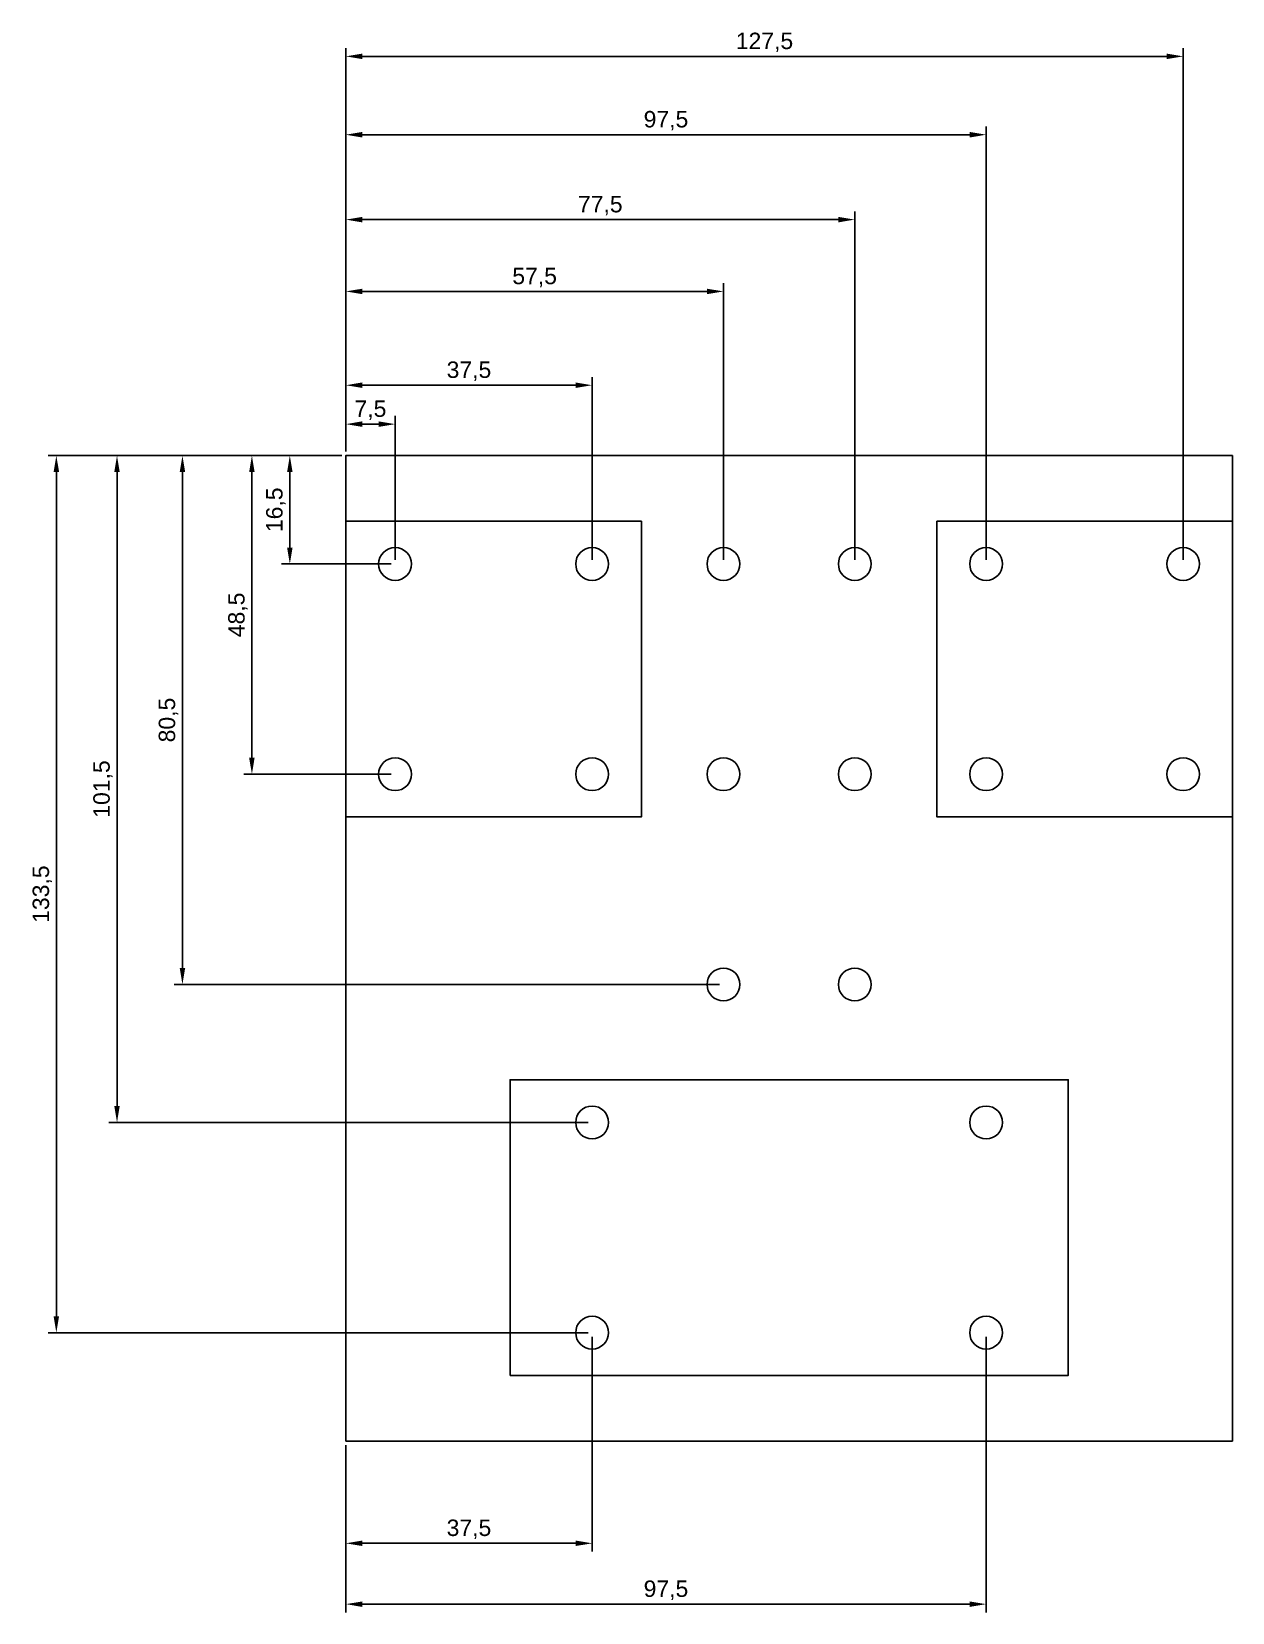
# Model space of a CAD drawing. Header units: millimetres. Extents: x -35 to 148, y -20 to 221.
import ezdxf

# ---------------------------------------------------------------- set-up
doc = ezdxf.new("R2010")
doc.units = ezdxf.units.MM
doc.layers.add('Размеры', color=82, linetype='Continuous')
doc.styles.get("Standard").update_dxf_attribs({"font": 'arial.ttf'})
doc.dimstyles.new('ISO-25', dxfattribs={"dimtxt": 2.5, "dimasz": 2.5, "dimexe": 1.25, "dimexo": 0.625, "dimtad": 1, "dimtxsty": 'Standard', "dimcen": 2.5, "dimadec": 0, "dimazin": 0, "dimtfac": 1, "dimtmove": 0, "dimatfit": 3, "dimfxl": 1, "dimarcsym": 0})

# ---------------------------------------------------------------- blocks, each defined once
blk = doc.blocks.new('*D3')
at = {"layer": 'Defpoints', "color": 0, "transparency": 16777216}
for p in [(12.5, 156.5), (3.97, 140), (20, 140)]:
    blk.add_point(p, dxfattribs=at)
at = {"layer": 'Размеры', "color": 0, "lineweight": -2, "transparency": 16777216}
for p, q in [((11.87, 156.5), (2.72, 156.5)), ((3.97, 154), (3.97, 142.5)), ((19.38, 140), (2.72, 140))]:
    blk.add_line(p, q, dxfattribs=at)
at = {"layer": 'Размеры', "color": 0, "transparency": 16777216}
for points in [[(3.56, 154), (4.39, 154), (3.97, 156.5)], [(3.56, 142.5), (4.39, 142.5), (3.97, 140)]]:
    blk.add_solid(points, dxfattribs=at)
at = {"layer": 'Размеры', "color": 0, "transparency": 16777216, "insert": (1.85, 148.25), "char_height": 2.5, "attachment_point": 5, "rotation": 90}
blk.add_mtext('16,5', dxfattribs=at)
blk = doc.blocks.new('*D4')
at = {"layer": 'Defpoints', "color": 0, "transparency": 16777216}
for p in [(12.5, 156.5), (-1.8, 108), (20, 108)]:
    blk.add_point(p, dxfattribs=at)
at = {"layer": 'Размеры', "color": 0, "lineweight": -2, "transparency": 16777216}
for p, q in [((11.87, 156.5), (-3.05, 156.5)), ((-1.8, 154), (-1.8, 110.5)), ((19.38, 108), (-3.05, 108))]:
    blk.add_line(p, q, dxfattribs=at)
at = {"layer": 'Размеры', "color": 0, "transparency": 16777216}
for points in [[(-2.22, 154), (-1.39, 154), (-1.8, 156.5)], [(-2.22, 110.5), (-1.39, 110.5), (-1.8, 108)]]:
    blk.add_solid(points, dxfattribs=at)
at = {"layer": 'Размеры', "color": 0, "transparency": 16777216, "insert": (-3.93, 132.25), "char_height": 2.5, "attachment_point": 5, "rotation": 90}
blk.add_mtext('48,5', dxfattribs=at)
blk = doc.blocks.new('*D5')
at = {"layer": 'Defpoints', "color": 0, "transparency": 16777216}
for p in [(12.5, 156.5), (-12.38, 76), (70, 76)]:
    blk.add_point(p, dxfattribs=at)
at = {"layer": 'Размеры', "color": 0, "lineweight": -2, "transparency": 16777216}
for p, q in [((11.87, 156.5), (-13.63, 156.5)), ((-12.38, 154), (-12.38, 78.5)), ((69.38, 76), (-13.63, 76))]:
    blk.add_line(p, q, dxfattribs=at)
at = {"layer": 'Размеры', "color": 0, "transparency": 16777216}
for points in [[(-12.79, 154), (-11.96, 154), (-12.38, 156.5)], [(-12.79, 78.5), (-11.96, 78.5), (-12.38, 76)]]:
    blk.add_solid(points, dxfattribs=at)
at = {"layer": 'Размеры', "color": 0, "transparency": 16777216, "insert": (-14.51, 116.25), "char_height": 2.5, "attachment_point": 5, "rotation": 90}
blk.add_mtext('80,5', dxfattribs=at)
blk = doc.blocks.new('*D6')
at = {"layer": 'Defpoints', "color": 0, "transparency": 16777216}
for p in [(12.5, 156.5), (-22.34, 55), (50, 55)]:
    blk.add_point(p, dxfattribs=at)
at = {"layer": 'Размеры', "color": 0, "lineweight": -2, "transparency": 16777216}
for p, q in [((11.87, 156.5), (-23.59, 156.5)), ((-22.34, 154), (-22.34, 57.5)), ((49.38, 55), (-23.59, 55))]:
    blk.add_line(p, q, dxfattribs=at)
at = {"layer": 'Размеры', "color": 0, "transparency": 16777216}
for points in [[(-22.76, 154), (-21.93, 154), (-22.34, 156.5)], [(-22.76, 57.5), (-21.93, 57.5), (-22.34, 55)]]:
    blk.add_solid(points, dxfattribs=at)
at = {"layer": 'Размеры', "color": 0, "transparency": 16777216, "insert": (-24.47, 105.75), "char_height": 2.5, "attachment_point": 5, "rotation": 90}
blk.add_mtext('101,5', dxfattribs=at)
blk = doc.blocks.new('*D7')
at = {"layer": 'Defpoints', "color": 0, "transparency": 16777216}
for p in [(12.5, 156.5), (-31.58, 23), (50, 23)]:
    blk.add_point(p, dxfattribs=at)
at = {"layer": 'Размеры', "color": 0, "lineweight": -2, "transparency": 16777216}
for p, q in [((11.87, 156.5), (-32.83, 156.5)), ((-31.58, 154), (-31.58, 25.5)), ((49.38, 23), (-32.83, 23))]:
    blk.add_line(p, q, dxfattribs=at)
at = {"layer": 'Размеры', "color": 0, "transparency": 16777216}
for points in [[(-32, 154), (-31.16, 154), (-31.58, 156.5)], [(-32, 25.5), (-31.16, 25.5), (-31.58, 23)]]:
    blk.add_solid(points, dxfattribs=at)
at = {"layer": 'Размеры', "color": 0, "transparency": 16777216, "insert": (-33.71, 89.75), "char_height": 2.5, "attachment_point": 5, "rotation": 90}
blk.add_mtext('133,5', dxfattribs=at)
blk = doc.blocks.new('*D9')
at = {"layer": 'Defpoints', "color": 0, "transparency": 16777216}
for p in [(50, 23), (12.5, 6.5), (50, -9.06)]:
    blk.add_point(p, dxfattribs=at)
at = {"layer": 'Размеры', "color": 0, "lineweight": -2, "transparency": 16777216}
for p, q in [((50, 22.38), (50, -10.31)), ((12.5, 5.88), (12.5, -10.31)), ((15, -9.06), (47.5, -9.06))]:
    blk.add_line(p, q, dxfattribs=at)
at = {"layer": 'Размеры', "color": 0, "transparency": 16777216}
for points in [[(15, -8.64), (15, -9.47), (12.5, -9.06)], [(47.5, -8.64), (47.5, -9.47), (50, -9.06)]]:
    blk.add_solid(points, dxfattribs=at)
at = {"layer": 'Размеры', "color": 0, "transparency": 16777216, "insert": (31.25, -6.93), "char_height": 2.5, "attachment_point": 5}
blk.add_mtext('37,5', dxfattribs=at)
blk = doc.blocks.new('*D10')
at = {"layer": 'Defpoints', "color": 0, "transparency": 16777216}
for p in [(110, 23), (12.5, 6.5), (110, -18.32)]:
    blk.add_point(p, dxfattribs=at)
at = {"layer": 'Размеры', "color": 0, "lineweight": -2, "transparency": 16777216}
for p, q in [((110, 22.38), (110, -19.57)), ((12.5, 5.88), (12.5, -19.57)), ((15, -18.32), (107.5, -18.32))]:
    blk.add_line(p, q, dxfattribs=at)
at = {"layer": 'Размеры', "color": 0, "transparency": 16777216}
for points in [[(15, -17.91), (15, -18.74), (12.5, -18.32)], [(107.5, -17.91), (107.5, -18.74), (110, -18.32)]]:
    blk.add_solid(points, dxfattribs=at)
at = {"layer": 'Размеры', "color": 0, "transparency": 16777216, "insert": (61.25, -16.2), "char_height": 2.5, "attachment_point": 5}
blk.add_mtext('97,5', dxfattribs=at)
blk = doc.blocks.new('*D11')
at = {"layer": 'Defpoints', "color": 0, "transparency": 16777216}
for p in [(20, 161.29), (12.5, 156.5), (20, 140)]:
    blk.add_point(p, dxfattribs=at)
at = {"layer": 'Размеры', "color": 0, "lineweight": -2, "transparency": 16777216}
for p, q in [((12.5, 157.12), (12.5, 162.54)), ((15, 161.29), (17.5, 161.29)), ((20, 140.62), (20, 162.54))]:
    blk.add_line(p, q, dxfattribs=at)
at = {"layer": 'Размеры', "color": 0, "transparency": 16777216}
for points in [[(15, 161.71), (15, 160.87), (12.5, 161.29)], [(17.5, 161.71), (17.5, 160.87), (20, 161.29)]]:
    blk.add_solid(points, dxfattribs=at)
at = {"layer": 'Размеры', "color": 0, "transparency": 16777216, "insert": (16.25, 163.41), "char_height": 2.5, "attachment_point": 5}
blk.add_mtext('7,5', dxfattribs=at)
blk = doc.blocks.new('*D12')
at = {"layer": 'Defpoints', "color": 0, "transparency": 16777216}
for p in [(50, 167.21), (12.5, 156.5), (50, 140)]:
    blk.add_point(p, dxfattribs=at)
at = {"layer": 'Размеры', "color": 0, "lineweight": -2, "transparency": 16777216}
for p, q in [((12.5, 157.12), (12.5, 168.46)), ((50, 140.62), (50, 168.46)), ((15, 167.21), (47.5, 167.21))]:
    blk.add_line(p, q, dxfattribs=at)
at = {"layer": 'Размеры', "color": 0, "transparency": 16777216}
for points in [[(15, 167.63), (15, 166.8), (12.5, 167.21)], [(47.5, 167.63), (47.5, 166.8), (50, 167.21)]]:
    blk.add_solid(points, dxfattribs=at)
at = {"layer": 'Размеры', "color": 0, "transparency": 16777216, "insert": (31.25, 169.34), "char_height": 2.5, "attachment_point": 5}
blk.add_mtext('37,5', dxfattribs=at)
blk = doc.blocks.new('*D13')
at = {"layer": 'Defpoints', "color": 0, "transparency": 16777216}
for p in [(70, 181.49), (12.5, 156.5), (70, 140)]:
    blk.add_point(p, dxfattribs=at)
at = {"layer": 'Размеры', "color": 0, "lineweight": -2, "transparency": 16777216}
for p, q in [((12.5, 157.12), (12.5, 182.74)), ((15, 181.49), (67.5, 181.49)), ((70, 140.62), (70, 182.74))]:
    blk.add_line(p, q, dxfattribs=at)
at = {"layer": 'Размеры', "color": 0, "transparency": 16777216}
for points in [[(15, 181.9), (15, 181.07), (12.5, 181.49)], [(67.5, 181.9), (67.5, 181.07), (70, 181.49)]]:
    blk.add_solid(points, dxfattribs=at)
at = {"layer": 'Размеры', "color": 0, "transparency": 16777216, "insert": (41.25, 183.61), "char_height": 2.5, "attachment_point": 5}
blk.add_mtext('57,5', dxfattribs=at)
blk = doc.blocks.new('*D14')
at = {"layer": 'Defpoints', "color": 0, "transparency": 16777216}
for p in [(90, 192.42), (12.5, 156.5), (90, 140, 5)]:
    blk.add_point(p, dxfattribs=at)
at = {"layer": 'Размеры', "color": 0, "lineweight": -2, "transparency": 16777216}
for p, q in [((12.5, 157.12), (12.5, 193.67)), ((90, 140.62), (90, 193.67)), ((15, 192.42), (87.5, 192.42))]:
    blk.add_line(p, q, dxfattribs=at)
at = {"layer": 'Размеры', "color": 0, "transparency": 16777216}
for points in [[(15, 192.83), (15, 192), (12.5, 192.42)], [(87.5, 192.83), (87.5, 192), (90, 192.42)]]:
    blk.add_solid(points, dxfattribs=at)
at = {"layer": 'Размеры', "color": 0, "transparency": 16777216, "insert": (51.25, 194.54), "char_height": 2.5, "attachment_point": 5}
blk.add_mtext('77,5', dxfattribs=at)
blk = doc.blocks.new('*D15')
at = {"layer": 'Defpoints', "color": 0, "transparency": 16777216}
for p in [(110, 205.34), (12.5, 156.5), (110, 140)]:
    blk.add_point(p, dxfattribs=at)
at = {"layer": 'Размеры', "color": 0, "lineweight": -2, "transparency": 16777216}
for p, q in [((12.5, 157.12), (12.5, 206.59)), ((15, 205.34), (107.5, 205.34)), ((110, 140.62), (110, 206.59))]:
    blk.add_line(p, q, dxfattribs=at)
at = {"layer": 'Размеры', "color": 0, "transparency": 16777216}
for points in [[(15, 205.76), (15, 204.92), (12.5, 205.34)], [(107.5, 205.76), (107.5, 204.92), (110, 205.34)]]:
    blk.add_solid(points, dxfattribs=at)
at = {"layer": 'Размеры', "color": 0, "transparency": 16777216, "insert": (61.25, 207.47), "char_height": 2.5, "attachment_point": 5}
blk.add_mtext('97,5', dxfattribs=at)
blk = doc.blocks.new('*D16')
at = {"layer": 'Defpoints', "color": 0, "transparency": 16777216}
for p in [(140, 217.27), (12.5, 157.12), (140, 140)]:
    blk.add_point(p, dxfattribs=at)
at = {"layer": 'Размеры', "color": 0, "lineweight": -2, "transparency": 16777216}
for p, q in [((12.5, 157.75), (12.5, 218.52)), ((15, 217.27), (137.5, 217.27)), ((140, 140.62), (140, 218.52))]:
    blk.add_line(p, q, dxfattribs=at)
at = {"layer": 'Размеры', "color": 0, "transparency": 16777216}
for points in [[(15, 217.68), (15, 216.85), (12.5, 217.27)], [(137.5, 217.68), (137.5, 216.85), (140, 217.27)]]:
    blk.add_solid(points, dxfattribs=at)
at = {"layer": 'Размеры', "color": 0, "transparency": 16777216, "insert": (76.25, 219.39), "char_height": 2.5, "attachment_point": 5}
blk.add_mtext('127,5', dxfattribs=at)

msp = doc.modelspace()

# ---------------------------------------------------------------- linework, layer by layer
for points in [[(12.5, 6.5), (147.5, 6.5), (147.5, 156.5), (12.5, 156.5)], [(12.5, 146.5), (12.5, 101.5), (57.5, 101.5), (57.5, 146.5)], [(102.5, 146.5), (102.5, 101.5), (147.5, 101.5), (147.5, 146.5)], [(37.5, 16.5), (122.5, 16.5), (122.5, 61.5), (37.5, 61.5)]]:
    msp.add_lwpolyline(points, close=True)
for centre in [(20, 140), (50, 140), (70, 140), (90, 140, 5), (110, 140), (140, 140), (20, 108), (50, 108), (70, 108), (90, 108), (110, 108), (140, 108), (70, 76), (90, 76), (50, 55), (110, 55), (50, 23), (110, 23)]:
    msp.add_circle(centre, 2.5)

# ---------------------------------------------------------------- dimensions: what is measured, and where the dimension line sits
at = {"layer": 'Размеры'}
for base, p1, p2, picture, middle in [((140, 217.265), (12.5, 157.125), (140, 140), '*D16', (76.25, 219.393)), ((110, 205.339), (12.5, 156.5), (110, 140), '*D15', (61.25, 207.466)), ((90, 192.418), (12.5, 156.5), (90, 140, 5), '*D14', (51.25, 194.54)), ((70, 181.485), (12.5, 156.5), (70, 140), '*D13', (41.25, 183.608)), ((50, 167.213), (12.5, 156.5), (50, 140), '*D12', (31.25, 169.34)), ((20, 161.29), (12.5, 156.5), (20, 140), '*D11', (16.25, 163.413)), ((50, -9.055), (12.5, 6.5), (50, 23), '*D9', (31.25, -6.928)), ((110, -18.323), (12.5, 6.5), (110, 23), '*D10', (61.25, -16.196))]:
    dim = msp.add_linear_dim(base=base, p1=p1, p2=p2, dimstyle='ISO-25', dxfattribs=at)
    dim.commit()
    dim.dimension.update_dxf_attribs({"geometry": picture, "text_midpoint": middle})
for base, p2, picture, middle in [((-31.579, 23), (50, 23), '*D7', (-33.706, 89.75)), ((-22.343, 55), (50, 55), '*D6', (-24.47, 105.75)), ((-12.378, 76), (70, 76), '*D5', (-14.506, 116.25)), ((-1.804, 108), (20, 108), '*D4', (-3.932, 132.25)), ((3.973, 140), (20, 140), '*D3', (1.846, 148.25))]:
    dim = msp.add_linear_dim(base=base, p1=(12.5, 156.5), p2=p2, angle=90, dimstyle='ISO-25', dxfattribs=at)
    dim.commit()
    dim.dimension.update_dxf_attribs({"geometry": picture, "text_midpoint": middle})

doc.saveas('drawing.dxf')
